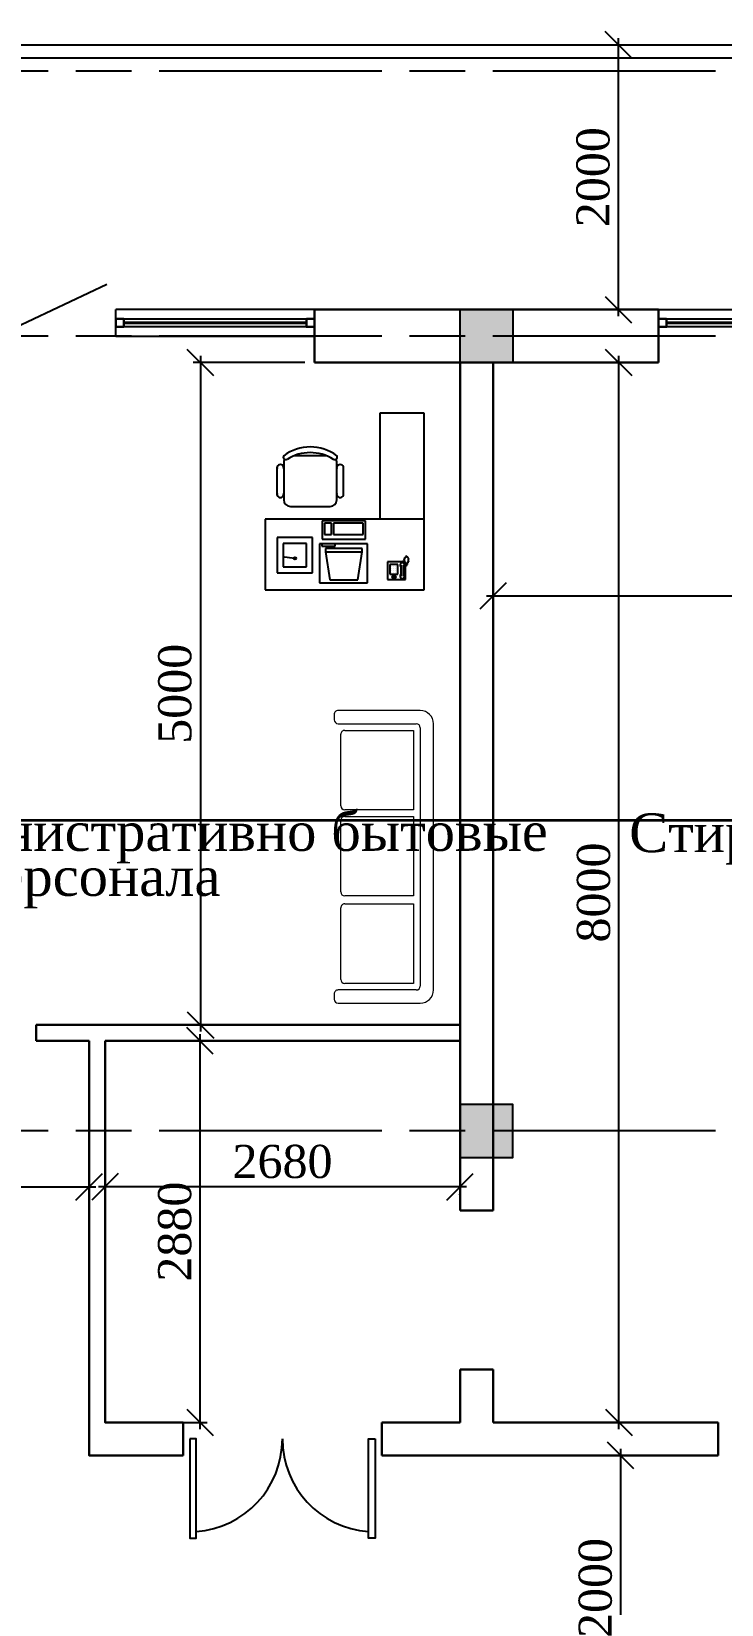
# Model space of a CAD drawing. Header units: inches. Extents: x 2870606 to 3671143, y -733551 to -473558.
# Drawn here: x 3167727 to 3172938, y -596920 to -585045 of the extents above; entities that cross this region are included whole.
import ezdxf

# ---------------------------------------------------------------- set-up
doc = ezdxf.new("R2010")
doc.units = ezdxf.units.IN
doc.header["$MEASUREMENT"] = 0
doc.linetypes.add('ACAD_ISO08W100', pattern=[36, 24, -3, 6, -3])
doc.layers.add('A_Windows', color=160, linetype='Continuous')
doc.layers.add('ШРИФТ', color=7, linetype='Continuous')
doc.styles.add('GENERATED_STYLE_1', font='times.ttf')
doc.styles.add('J~stule', font='dutch.ttf')
doc.linetypes.add('FENCELINE1', pattern='A,0.25,-0.1,[133,ltypeshp.shx,S=0.1,R=0,X=-0.1,Y=0],-0.1,1', length=1.45)
doc.dimstyles.new('J~style', dxfattribs={"dimscale": 100, "dimtxt": 2.5, "dimasz": 2, "dimexe": 0.55, "dimexo": 0.725, "dimtad": 1, "dimdec": 0, "dimdsep": 46, "dimtxsty": 'J~stule', "dimblk": 'OBLIQUE', "dimcen": 2, "dimdle": 0.5, "dimadec": 0, "dimazin": 0, "dimtfac": 1, "dimtdec": 0, "dimtmove": 0, "dimatfit": 3, "dimfxl": 1, "dimarcsym": 0})

# ---------------------------------------------------------------- blocks, each defined once
blk = doc.blocks.new('_Oblique')
at = {"color": 0, "linetype": 'ByBlock', "lineweight": -2}
blk.add_line((-0.5, -0.5), (0.5, 0.5), dxfattribs=at)
blk = doc.blocks.new('*D160')
at = {"color": 0, "lineweight": -2, "transparency": 16777216}
for p, q in [((3171641, -585145), (3172214, -585145)), ((3172159, -587195), (3172159, -585095)), ((3171641, -587145), (3172214, -587145))]:
    blk.add_line(p, q, dxfattribs=at)
at = {"layer": 'Defpoints', "color": 0, "lineweight": 35, "transparency": 16777216}
for p in [(3171569, -585145), (3172159, -585145), (3171569, -587145)]:
    blk.add_point(p, dxfattribs=at)
at = {"color": 0, "lineweight": -2, "transparency": 16777216, "xscale": 200, "yscale": 200, "zscale": 200}
for p, rotation in [((3172159, -585145), 90), ((3172159, -587145), 270)]:
    blk.add_blockref('_Oblique', p, dxfattribs=dict(at, rotation=rotation))
at = {"color": 0, "transparency": 16777216, "insert": (3171969, -586145), "char_height": 250, "attachment_point": 5, "rotation": 90, "style": 'J~stule'}
blk.add_mtext('2000', dxfattribs=at)
blk = doc.blocks.new('tstsd')
for p, q in [((710, 141), (-490, 141)), ((-490, 141), (-490, -1193)), ((710, -393), (710, 141)), ((-212, 64), (-349, 64)), ((-349, 64), (-349, -71)), ((-333, 38), (-333, -46)), ((-317, 38), (-317, -46)), ((-230, 22), (-292, 22)), ((-292, 22), (-292, -51)), ((-245, 48), (-279, 48)), ((-279, 48), (-279, 41)), ((-279, 41), (-245, 41)), ((-276, 9), (-276, 9)), ((-261, 9), (-261, 9)), ((-245, 41), (-245, 48)), ((-245, 9), (-245, 9)), ((-230, -51), (-230, 22)), ((-212, -71), (-212, 64)), ((301, 88), (-61, 88)), ((-61, 88), (-61, -205)), ((10, 66), (-21, -146)), ((222, 66), (10, 66)), ((254, -146), (222, 66)), ((301, -205), (301, 88)), ((354, 12), (354, -255)), ((620, 12), (354, 12)), ((620, -255), (620, 12)), ((-367, -74), (-377, -78)), ((-367, -81), (-377, -84)), ((-367, -88), (-377, -91)), ((-367, -94), (-377, -98)), ((-364, -68), (-374, -71)), ((-364, -101), (-374, -104)), ((-360, -61), (-370, -64)), ((-360, -108), (-370, -111)), ((-357, -54), (-367, -58)), ((-354, -48), (-364, -51)), ((-352, -112), (-362, -116)), ((-350, -41), (-360, -44)), ((-344, -104), (-354, -108)), ((-340, -98), (-350, -101)), ((-349, -71), (-212, -71)), ((-337, -91), (-347, -94)), ((-334, -84), (-344, -88)), ((-331, -62), (-337, -81)), ((-292, -51), (-230, -51)), ((-276, -6), (-276, -6)), ((-276, -22), (-276, -22)), ((-276, -38), (-276, -38)), ((-261, -6), (-261, -6)), ((-261, -22), (-261, -22)), ((-261, -38), (-261, -38)), ((-245, -6), (-245, -6)), ((-245, -22), (-245, -22)), ((-245, -38), (-245, -38)), ((398, -33), (398, -210)), ((576, -33), (398, -33)), ((506, -100), (473, -96)), ((564, -109), (506, -100)), ((576, -210), (576, -33)), ((-61, -205), (301, -205)), ((-21, -146), (-21, -171)), ((254, -146), (-21, -146)), ((-21, -171), (254, -171)), ((181, -188), (181, -205)), ((284, -188), (181, -188)), ((254, -171), (254, -146)), ((284, -205), (284, -188)), ((398, -210), (576, -210)), ((280, -242), (-47, -242)), ((-47, -242), (-47, -380)), ((194, -276), (-30, -276)), ((-30, -276), (-30, -363)), ((194, -363), (194, -276)), ((263, -276), (211, -276)), ((211, -276), (211, -363)), ((263, -363), (263, -276)), ((280, -380), (280, -242)), ((354, -255), (620, -255)), ((-490, -393), (710, -393)), ((-156, -1193), (-156, -393)), ((-47, -380), (280, -380)), ((-30, -363), (194, -363)), ((211, -363), (263, -363)), ((120, -574), (120, -786)), ((170, -538), (170, -821)), ((520, -488), (220, -488)), ((570, -821), (570, -538)), ((621, -574), (621, -786)), ((246, -871), (494, -871)), ((-490, -1193), (-156, -1193))]:
    blk.add_line(p, q)
blk.add_circle((486, -97), 8.33)
for centre, radius, start, end in [((-325, 38), 17.5, 298.4915, 241.5085), ((-325, -46), 17.5, 118.4915, 61.5085), ((145, -581), 26, 343.7398, 196.2602), ((220, -538), 50, 90, 180), ((520, -538), 50, 0, 90), ((596, -581), 26, 343.7398, 196.2602), ((145, -779), 26, 163.7398, 16.2602), ((220, -821), 50, 180, 207.5844), ((520, -821), 50, 332.4156, 0), ((596, -779), 26, 163.7398, 16.2602), ((185, -861), 18.3, 57.9726, 216.6901), ((370, -605), 333, 233.1301, 306.8699), ((370, -568), 327, 237.5758, 302.4242), ((556, -861), 18.3, 323.3099, 122.0274)]:
    blk.add_arc(centre, radius, start, end)
blk = doc.blocks.new('dgsfxg')
at = {"color": 27, "linetype": 'ByBlock', "lineweight": 5}
for p, q in [((465, 2210), (-155, 2210)), ((495, 2140), (495, 2180)), ((-255, 2110), (-255, 100)), ((-155, 1765), (-155, 2080)), ((-125, 2110), (465, 2110)), ((-105, 1460), (-105, 2060)), ((-105, 2060), (415, 2060)), ((-105, 1460), (-105, 2060)), ((-105, 2060), (415, 2060)), ((445, 2030), (445, 1490)), ((445, 2030), (445, 1490)), ((-155, 455), (-155, 1765)), ((415, 1460), (-105, 1460)), ((415, 1460), (-105, 1460)), ((-105, 800), (-105, 1400)), ((-105, 1400), (415, 1400)), ((445, 1370), (445, 830)), ((415, 800), (-105, 800)), ((-105, 150), (-105, 750)), ((-105, 750), (415, 750)), ((445, 720), (445, 180)), ((-155, 130), (-155, 455)), ((415, 150), (-105, 150)), ((-155, 0), (465, 0)), ((465, 100), (-125, 100)), ((495, 30), (495, 70))]:
    blk.add_line(p, q, dxfattribs=at)
for centre, radius, start, end in [((-155, 2110), 100, 90, 180), ((465, 2180), 30, 0, 90), ((465, 2140), 30, 270, 0), ((-125, 2080), 30, 90, 180), ((415, 2030), 30, 0, 90), ((415, 2030), 30, 0, 90), ((415, 1490), 30, 270, 0), ((415, 1490), 30, 270, 0), ((415, 1370), 30, 0, 90), ((415, 830), 30, 270, 0), ((415, 720), 30, 0, 90), ((-125, 130), 30, 180, 270), ((415, 180), 30, 270, 0), ((-155, 100), 100, 180, 270), ((465, 70), 30, 0, 90), ((465, 30), 30, 270, 0)]:
    blk.add_arc(centre, radius, start, end, dxfattribs=at)
blk = doc.blocks.new('*D167')
at = {"color": 0, "lineweight": -2, "transparency": 16777216}
for p, q in [((3172176, -595745), (3172176, -597845)), ((3172128, -595795), (3172231, -595795)), ((3172128, -597795), (3172231, -597795))]:
    blk.add_line(p, q, dxfattribs=at)
at = {"layer": 'Defpoints', "color": 0, "lineweight": 35, "transparency": 16777216}
for p in [(3172056, -595795), (3172056, -597795), (3172176, -597795)]:
    blk.add_point(p, dxfattribs=at)
at = {"color": 0, "lineweight": -2, "transparency": 16777216, "xscale": 200, "yscale": 200, "zscale": 200}
for p, rotation in [((3172176, -595795), 90), ((3172176, -597795), 270)]:
    blk.add_blockref('_Oblique', p, dxfattribs=dict(at, rotation=rotation))
at = {"color": 0, "transparency": 16777216, "insert": (3171986, -596795), "char_height": 250, "attachment_point": 5, "rotation": 90, "style": 'J~stule'}
blk.add_mtext('2000', dxfattribs=at)
blk = doc.blocks.new('*D190')
at = {"color": 0, "lineweight": -2, "transparency": 16777216}
for p, q in [((3169791, -587545), (3168949, -587545)), ((3169004, -587495), (3169004, -592595)), ((3169791, -592545), (3168949, -592545))]:
    blk.add_line(p, q, dxfattribs=at)
at = {"layer": 'Defpoints', "color": 0, "lineweight": 35, "transparency": 16777216}
for p in [(3169863, -587545), (3169004, -592545), (3169863, -592545)]:
    blk.add_point(p, dxfattribs=at)
at = {"color": 0, "lineweight": -2, "transparency": 16777216, "xscale": 200, "yscale": 200, "zscale": 200}
for p, rotation in [((3169004, -587545), 90), ((3169004, -592545), 270)]:
    blk.add_blockref('_Oblique', p, dxfattribs=dict(at, rotation=rotation))
at = {"color": 0, "transparency": 16777216, "insert": (3168811, -590045), "char_height": 250, "attachment_point": 5, "rotation": 90, "style": 'J~stule'}
blk.add_mtext('5000', dxfattribs=at)
blk = doc.blocks.new('*D191')
at = {"color": 0, "lineweight": -2, "transparency": 16777216}
for p, q in [((3172203, -587545), (3172108, -587545)), ((3172163, -595595), (3172163, -587495)), ((3172203, -595545), (3172108, -595545))]:
    blk.add_line(p, q, dxfattribs=at)
at = {"layer": 'Defpoints', "color": 0, "lineweight": 35, "transparency": 16777216}
for p in [(3172163, -587545), (3172275, -587545), (3172275, -595545)]:
    blk.add_point(p, dxfattribs=at)
at = {"color": 0, "lineweight": -2, "transparency": 16777216, "xscale": 200, "yscale": 200, "zscale": 200}
for p, rotation in [((3172163, -587545), 90), ((3172163, -595545), 270)]:
    blk.add_blockref('_Oblique', p, dxfattribs=dict(at, rotation=rotation))
at = {"color": 0, "transparency": 16777216, "insert": (3171973, -591545), "char_height": 250, "attachment_point": 5, "rotation": 90, "style": 'J~stule'}
blk.add_mtext('8000', dxfattribs=at)
blk = doc.blocks.new('*U65')
at = {"color": 7, "lineweight": 30}
for points in [[(0, 60), (60, 60), (60, 0), (0, 0)], [(1500, 60), (1440, 60), (1440, 0), (1500, 0)]]:
    blk.add_lwpolyline(points, close=True, dxfattribs=at)
at = {"color": 4, "lineweight": 25}
for points in [[(60, 60), (1440, 60), (1440, 0), (60, 0)], [(60, 35), (1440, 35), (1440, 25), (60, 25)]]:
    blk.add_lwpolyline(points, close=True, dxfattribs=at)
blk = doc.blocks.new('*U56')
at = {"color": 7, "lineweight": 30}
for points in [[(0, 60), (60, 60), (60, 0), (0, 0)], [(2400, 60), (2340, 60), (2340, 0), (2400, 0)]]:
    blk.add_lwpolyline(points, close=True, dxfattribs=at)
at = {"color": 4, "lineweight": 25}
for points in [[(60, 60), (2340, 60), (2340, 0), (60, 0)], [(60, 35), (2340, 35), (2340, 25), (60, 25)]]:
    blk.add_lwpolyline(points, close=True, dxfattribs=at)
blk = doc.blocks.new('*D265')
at = {"color": 0, "lineweight": -2, "transparency": 16777216}
for p, q in [((3171213, -589012), (3171213, -589362)), ((3176113, -589012), (3176113, -589362)), ((3176163, -589307), (3171163, -589307))]:
    blk.add_line(p, q, dxfattribs=at)
at = {"layer": 'Defpoints', "color": 0, "lineweight": 35, "transparency": 16777216}
for p in [(3171213, -588940), (3176113, -588940), (3171213, -589307)]:
    blk.add_point(p, dxfattribs=at)
at = {"color": 0, "lineweight": -2, "transparency": 16777216, "xscale": 200, "yscale": 200, "zscale": 200, "rotation": 180}
blk.add_blockref('_Oblique', (3171213, -589307), dxfattribs=at)
at = {"color": 0, "lineweight": -2, "transparency": 16777216, "xscale": 200, "yscale": 200, "zscale": 200}
blk.add_blockref('_Oblique', (3176113, -589307), dxfattribs=at)
at = {"color": 0, "transparency": 16777216, "insert": (3173663, -589117), "char_height": 250, "attachment_point": 5, "style": 'J~stule'}
blk.add_mtext('4900', dxfattribs=at)
blk = doc.blocks.new('*D266')
at = {"color": 0, "lineweight": -2, "transparency": 16777216}
for p, q in [((3171013, -593767), (3168233, -593767)), ((3168283, -593826), (3168283, -593822)), ((3170963, -593826), (3170963, -593822))]:
    blk.add_line(p, q, dxfattribs=at)
at = {"layer": 'Defpoints', "color": 0, "lineweight": 35, "transparency": 16777216}
for p in [(3168283, -593754), (3168283, -593767), (3170963, -593754)]:
    blk.add_point(p, dxfattribs=at)
at = {"color": 0, "lineweight": -2, "transparency": 16777216, "xscale": 200, "yscale": 200, "zscale": 200, "rotation": 180}
blk.add_blockref('_Oblique', (3168283, -593767), dxfattribs=at)
at = {"color": 0, "lineweight": -2, "transparency": 16777216, "xscale": 200, "yscale": 200, "zscale": 200}
blk.add_blockref('_Oblique', (3170963, -593767), dxfattribs=at)
at = {"color": 0, "transparency": 16777216, "insert": (3169623, -593577), "char_height": 250, "attachment_point": 5, "style": 'J~stule'}
blk.add_mtext('2680', dxfattribs=at)
blk = doc.blocks.new('*D267')
at = {"color": 0, "lineweight": -2, "transparency": 16777216}
for p, q in [((3166363, -593902), (3166363, -593712)), ((3168163, -593902), (3168163, -593712)), ((3166313, -593767), (3168213, -593767))]:
    blk.add_line(p, q, dxfattribs=at)
at = {"layer": 'Defpoints', "color": 0, "lineweight": 35, "transparency": 16777216}
for p in [(3168163, -593767), (3166363, -593975), (3168163, -593975)]:
    blk.add_point(p, dxfattribs=at)
at = {"color": 0, "lineweight": -2, "transparency": 16777216, "xscale": 200, "yscale": 200, "zscale": 200, "rotation": 180}
blk.add_blockref('_Oblique', (3166363, -593767), dxfattribs=at)
at = {"color": 0, "lineweight": -2, "transparency": 16777216, "xscale": 200, "yscale": 200, "zscale": 200}
blk.add_blockref('_Oblique', (3168163, -593767), dxfattribs=at)
at = {"color": 0, "transparency": 16777216, "insert": (3167263, -593576), "char_height": 250, "attachment_point": 5, "style": 'J~stule'}
blk.add_mtext('1800', dxfattribs=at)
blk = doc.blocks.new('*D268')
at = {"color": 0, "lineweight": -2, "transparency": 16777216}
for p, q in [((3168650, -592665), (3169055, -592665)), ((3169000, -595595), (3169000, -592615)), ((3168650, -595545), (3169055, -595545))]:
    blk.add_line(p, q, dxfattribs=at)
at = {"layer": 'Defpoints', "color": 0, "lineweight": 35, "transparency": 16777216}
for p in [(3168578, -592665), (3169000, -592665), (3168578, -595545)]:
    blk.add_point(p, dxfattribs=at)
at = {"color": 0, "lineweight": -2, "transparency": 16777216, "xscale": 200, "yscale": 200, "zscale": 200}
for p, rotation in [((3169000, -592665), 90), ((3169000, -595545), 270)]:
    blk.add_blockref('_Oblique', p, dxfattribs=dict(at, rotation=rotation))
at = {"color": 0, "transparency": 16777216, "insert": (3168810, -594105), "char_height": 250, "attachment_point": 5, "rotation": 90, "style": 'J~stule'}
blk.add_mtext('2880', dxfattribs=at)

msp = doc.modelspace()

# ---------------------------------------------------------------- hatches: boundary and pattern name
h = msp.add_hatch(color=256)
h.dxf.hatch_style = 1
h.paths.add_polyline_path([(3171363.36, -587145.19), (3171363.36, -587545.19), (3170963.36, -587545.19), (3170963.36, -587145.19)])
h = msp.add_hatch(color=256)
h.dxf.hatch_style = 1
h.paths.add_polyline_path([(3171363.36, -593545.19), (3171363.36, -593145.19), (3170963.36, -593145.19), (3170963.36, -593545.19)])

# ---------------------------------------------------------------- linework, layer by layer
for p, q in [((3166363.36, -585145.19), (3180963.36, -585145.19)), ((3168363.36, -587345.19), (3168363.36, -587145.19))]:
    msp.add_line(p, q)
at = {"linetype": 'FENCELINE1', "ltscale": 200}
msp.add_line((3166363.36, -585245.19), (3180963.36, -585245.19), dxfattribs=at)
at = {"color": 252, "linetype": 'ACAD_ISO08W100', "ltscale": 70}
for p, q in [((3193052.28, -585345.19), (3127158.59, -585345.19)), ((3193052.28, -587345.19), (3127158.59, -587345.19)), ((3193052.28, -593345.19), (3127158.59, -593345.19))]:
    msp.add_line(p, q, dxfattribs=at)
at = {"lineweight": 30}
for p, q in [((3169863.36, -587145.19), (3172463.36, -587145.19)), ((3169863.36, -587545.19), (3169863.36, -587145.19)), ((3172463.36, -587545.19), (3172463.36, -587145.19)), ((3172463.36, -587545.19), (3169863.36, -587545.19)), ((3170963.36, -587545.19), (3170963.36, -593945.19)), ((3171213.36, -587545.19), (3171213.36, -593945.19)), ((3167763.36, -592545.16), (3170963.36, -592545.16)), ((3167763.36, -592665.16), (3167763.36, -592545.16)), ((3167763.36, -592665.16), (3168163.36, -592665.16)), ((3168283.36, -592665.16), (3170963.36, -592665.16)), ((3170963.36, -593945.19), (3171213.36, -593945.19)), ((3170963.36, -595145.19), (3170963.36, -595545.19)), ((3170963.36, -595145.19), (3171213.36, -595145.19)), ((3171213.36, -595145.19), (3171213.36, -595545.19)), ((3168871.8, -595545.19), (3168871.8, -595795.19)), ((3170371.8, -595545.19), (3170371.8, -595795.19)), ((3172913.36, -595545.19), (3172913.36, -595795.19))]:
    msp.add_line(p, q, dxfattribs=at)
at = {"color": 1, "lineweight": 35}
msp.add_line((3124914.2, -590998.85), (3194717.55, -590998.85), dxfattribs=at)
for points, elevation in [([(3167463.36, -587345.19), (3168296.33, -586952.25)], -146.69), ([(3169863.36, -587145.19), (3168363.36, -587145.19)], -87.82), ([(3172463.36, -587145.19), (3174863.36, -587145.19)], -87.82), ([(3168363.36, -587345.19), (3169863.36, -587345.19)], -87.82)]:
    msp.add_lwpolyline(points, dxfattribs=dict(elevation=elevation))
for points in [[(3170963.36, -587545.19), (3170963.36, -587145.19), (3171363.36, -587145.19), (3171363.36, -587545.19)], [(3170963.36, -593145.19), (3170963.36, -593545.19), (3171363.36, -593545.19), (3171363.36, -593145.19)], [(3168921.8, -595670.19), (3168921.8, -596420.19), (3168971.8, -596420.19), (3168971.8, -595670.19)], [(3170321.8, -595670.19), (3170321.8, -596420.19), (3170271.8, -596420.19), (3170271.8, -595670.19)]]:
    msp.add_lwpolyline(points, close=True)
at = {"lineweight": 30}
for points in [[(3168163.36, -592665.16), (3168163.36, -595795.19), (3168871.8, -595795.19)], [(3168871.8, -595545.19), (3168283.36, -595545.19), (3168283.36, -592665.16)], [(3170963.36, -595545.19), (3170371.8, -595545.19)], [(3170371.8, -595795.19), (3170371.8, -595545.19)], [(3172913.36, -595545.19), (3171213.36, -595545.19)], [(3172913.36, -595795.19), (3170371.8, -595795.19)]]:
    msp.add_lwpolyline(points, dxfattribs=at)
for centre, start, end in [((3168921.8, -595670.19), 274.096044, 0), ((3170321.8, -595670.19), 180, 265.903956)]:
    msp.add_arc(centre, 700, start, end)

# ---------------------------------------------------------------- block references
at = {"rotation": 180}
for name, p in [('tstsd', (3170202.63, -589119.22)), ('dgsfxg', (3170508.05, -590170.89, -198.04))]:
    msp.add_blockref(name, p, dxfattribs=at)
at = {"layer": 'A_Windows', "color": 5, "lineweight": 30, "rotation": 1.53929364827328e-05}
for name, p in [('*U65', (3168363.36, -587275.19)), ('*U56', (3172463.36, -587275.19))]:
    msp.add_blockref(name, p, dxfattribs=at)

# ---------------------------------------------------------------- texts
at = {"layer": 'ШРИФТ', "style": 'GENERATED_STYLE_1'}
for s, p in [('Административно бытовые', (3166444.79, -591230.76)), ('Стиральный цех', (3172240.63, -591240.05)), ('для персонала', (3166475.35, -591570.15))]:
    msp.add_text(s, height=292.5, dxfattribs=at).set_placement(p)

# ---------------------------------------------------------------- dimensions: what is measured, and where the dimension line sits
for base, p1, p2, picture, middle in [((3172158.95, -585145.19), (3171568.92, -587145.19), (3171568.92, -585145.19), '*D160', (3171968.94, -586145.19)), ((3169003.91, -592545.16), (3169863.36, -587545.19), (3169863.36, -592545.16), '*D190', (3168811.21, -590045.17)), ((3172162.81, -587545.19), (3172275.25, -595545.19), (3172275.25, -587545.19), '*D191', (3171972.62, -591545.19)), ((3169000.26, -592665.16), (3168577.58, -595545.19), (3168577.58, -592665.16), '*D268', (3168810.08, -594105.17)), ((3172175.58, -597795.19), (3172055.57, -595795.19), (3172055.57, -597795.19), '*D167', (3171985.57, -596795.19))]:
    dim = msp.add_linear_dim(base=base, p1=p1, p2=p2, angle=90, dimstyle='J~style', override={"dimdec": 1, "dimtdec": 1})
    dim.commit()
    dim.dimension.update_dxf_attribs({"geometry": picture, "text_midpoint": middle})
for base, p1, p2, picture, middle in [((3171213.36, -589307.47), (3176113.36, -588939.98), (3171213.36, -588939.98), '*D265', (3173663.36, -589117.46)), ((3168163.36, -593767.41), (3166363.36, -593974.64), (3168163.36, -593974.64), '*D267', (3167263.36, -593576.36)), ((3168283.36, -593767.41), (3170963.36, -593753.6), (3168283.36, -593753.6), '*D266', (3169623.36, -593577.23))]:
    dim = msp.add_linear_dim(base=base, p1=p1, p2=p2, dimstyle='J~style', override={"dimdec": 1, "dimtdec": 1})
    dim.commit()
    dim.dimension.update_dxf_attribs({"geometry": picture, "text_midpoint": middle})

doc.saveas('drawing.dxf')
